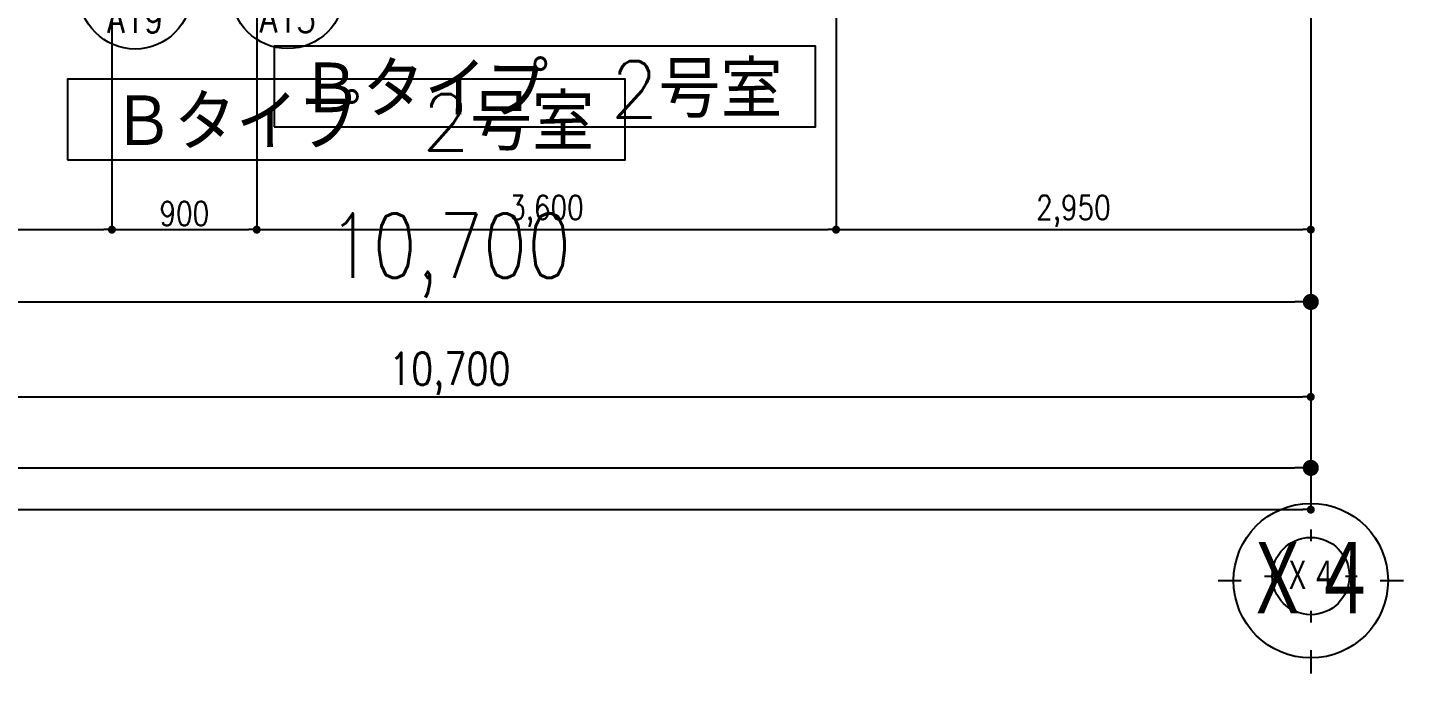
# Model space of a CAD drawing. Header units: millimetres. Extents: x 15495 to 166182, y -39946 to 18307.
# Drawn here: x 48466 to 57017, y -5495 to -1485 of the extents above; entities that cross this region are included whole.
import ezdxf
from ezdxf.enums import TextEntityAlignment as Align

# ---------------------------------------------------------------- set-up
doc = ezdxf.new("R2010")
doc.units = ezdxf.units.MM
doc.header["$LTSCALE"] = 1000
doc.linetypes.add('CENTER', pattern=[2, 1.25, -0.25, 0.25, -0.25])
doc.layers.get('0').update_dxf_attribs({"linetype": 'CONTINUOUS'})
for name, color, linetype in [('SF-DT_ID-100', 13, 'CONTINUOUS'), ('SF-E_DIM-100', 3, 'CONTINUOUS'), ('SF-E_DIM-50', 3, 'CONTINUOUS'), ('SF-E_GRID-100', 1, 'CENTER'), ('SF-E_GRID-50', 1, 'CENTER'), ('SF-E_TEXT-100', 3, 'CONTINUOUS'), ('SF-E_TEXT-50', 3, 'CONTINUOUS')]:
    doc.layers.add(name, color=color, linetype=linetype)
doc.styles.add('DIM', font='romans.shx', dxfattribs={"width": 0.8, "bigfont": 'bigfont.shx'})
doc.styles.add('ROOM', font='romans.shx', dxfattribs={"width": 0.8, "bigfont": 'bigfont.shx'})
doc.styles.get("Standard").update_dxf_attribs({"font": 'txt.shx', "bigfont": 'bigfont.shx'})
doc.dimstyles.new('DIM100_4_3', dxfattribs={"dimscale": 100, "dimtxt": 4, "dimasz": 1, "dimexe": 0, "dimexo": 1, "dimgap": 0.5, "dimtad": 1, "dimdec": 1, "dimdsep": 46, "dimlunit": 6, "dimtxsty": 'DIM', "dimblk1": 'DOT', "dimblk2": 'DOT', "dimsah": 1, "dimcen": 1, "dimclrd": 256, "dimclre": 256, "dimclrt": 256, "dimadec": 0, "dimazin": 0, "dimtfac": 1, "dimtdec": 1, "dimtix": 1, "dimtmove": 2, "dimatfit": 3, "dimldrblk": 'DOT', "dimfxl": 1, "dimtvp": 0.833333, "dimtolj": 1, "dimarcsym": 0})
doc.dimstyles.new('DIM100_5_3', dxfattribs={"dimscale": 100, "dimtxt": 5, "dimasz": 1, "dimexe": 0, "dimexo": 1, "dimgap": 0.5, "dimtad": 1, "dimdec": 1, "dimdsep": 46, "dimlunit": 6, "dimtxsty": 'DIM', "dimblk1": 'DOT', "dimblk2": 'DOT', "dimsah": 1, "dimcen": 1, "dimclrd": 256, "dimclre": 256, "dimclrt": 256, "dimadec": 0, "dimazin": 0, "dimtfac": 1, "dimtdec": 1, "dimtix": 1, "dimtmove": 2, "dimatfit": 3, "dimldrblk": 'DOT', "dimfxl": 1, "dimtvp": 0.833333, "dimtolj": 1, "dimarcsym": 0})
doc.dimstyles.new('DIM50_3_3', dxfattribs={"dimscale": 50, "dimtxt": 3, "dimasz": 1, "dimexe": 0, "dimexo": 1, "dimgap": 0.5, "dimtad": 1, "dimdec": 1, "dimdsep": 46, "dimlunit": 6, "dimtxsty": 'DIM', "dimblk1": 'DOT', "dimblk2": 'DOT', "dimsah": 1, "dimcen": 1, "dimclrd": 256, "dimclre": 256, "dimclrt": 256, "dimadec": 0, "dimazin": 0, "dimtfac": 1, "dimtdec": 1, "dimtix": 1, "dimtmove": 2, "dimatfit": 3, "dimldrblk": 'DOT', "dimfxl": 1, "dimtvp": 0.833333, "dimtolj": 1, "dimarcsym": 0})
doc.dimstyles.new('DIM50_4_3', dxfattribs={"dimscale": 50, "dimtxt": 4, "dimasz": 1, "dimexe": 0, "dimexo": 1, "dimgap": 0.5, "dimtad": 1, "dimdec": 1, "dimdsep": 46, "dimlunit": 6, "dimtxsty": 'DIM', "dimblk1": 'DOT', "dimblk2": 'DOT', "dimsah": 1, "dimcen": 1, "dimclrd": 256, "dimclre": 256, "dimclrt": 256, "dimadec": 0, "dimazin": 0, "dimtfac": 1, "dimtdec": 1, "dimtix": 1, "dimtmove": 2, "dimatfit": 3, "dimldrblk": 'DOT', "dimfxl": 1, "dimtvp": 0.833333, "dimtolj": 1, "dimarcsym": 0})
doc.dimstyles.new('DIM50_5_3', dxfattribs={"dimscale": 50, "dimtxt": 5, "dimasz": 1, "dimexe": 0, "dimexo": 1, "dimgap": 0.5, "dimtad": 1, "dimdec": 1, "dimdsep": 46, "dimlunit": 6, "dimtxsty": 'DIM', "dimblk1": 'DOT', "dimblk2": 'DOT', "dimsah": 1, "dimcen": 1, "dimclrd": 256, "dimclre": 256, "dimclrt": 256, "dimadec": 0, "dimazin": 0, "dimtfac": 1, "dimtdec": 1, "dimtix": 1, "dimtmove": 2, "dimatfit": 3, "dimldrblk": 'DOT', "dimfxl": 1, "dimtvp": 0.833333, "dimtolj": 1, "dimarcsym": 0})

# ---------------------------------------------------------------- blocks, each defined once
blk = doc.blocks.new('DOT')
at = {"color": 0, "linetype": 'ByBlock'}
blk.add_line((-0.5, 0), (-1, 0), dxfattribs=at)
at = {"color": 0, "linetype": 'ByBlock', "const_width": 0.5}
blk.add_lwpolyline([(-0.25, 0, 1), (0.25, 0, 1)], format="xyb", close=True, dxfattribs=at)
blk = doc.blocks.new('*D438')
at = {"layer": 'SF-E_DIM-100', "lineweight": -2}
for p, q in [((30040.7, -1838.6), (30040.7, -4218.9)), ((56440.7, -1838.6), (56440.7, -4218.9)), ((30140.7, -4218.9), (56340.7, -4218.9))]:
    blk.add_line(p, q, dxfattribs=at)
at = {"layer": 'SF-E_DIM-100', "lineweight": -2, "xscale": 100, "yscale": 100, "zscale": 100, "rotation": 180}
blk.add_blockref('DOT', (30040.7, -4218.9), dxfattribs=at)
at = {"layer": 'SF-E_DIM-100', "lineweight": -2, "xscale": 100, "yscale": 100, "zscale": 100}
blk.add_blockref('DOT', (56440.7, -4218.9), dxfattribs=at)
at = {"layer": 'SF-E_DIM-100', "insert": (43240.7, -3871.2), "char_height": 500, "attachment_point": 5, "style": 'DIM'}
blk.add_mtext('\\A1;26,400', dxfattribs=at)
blk = doc.blocks.new('_DOT')
at = {"color": 0, "linetype": 'ByBlock'}
blk.add_line((-0.5, 0), (-1, 0), dxfattribs=at)
at = {"color": 0, "linetype": 'ByBlock', "const_width": 0.5}
blk.add_lwpolyline([(-0.25, 0, 1), (0.25, 0, 1)], format="xyb", close=True, dxfattribs=at)
blk = doc.blocks.new('TATEGU-KIGOU')
at = {"color": 2}
blk.add_line((350, 0), (-350, 0), dxfattribs=at)
blk.add_circle((0, 0), 350, dxfattribs=at)
at = {"color": 2, "style": 'ROOM', "width": 0.8}
for tag, p in [('建具種別', (0, 51.6)), ('建具番号', (0, -250.1))]:
    blk.add_attdef(tag, text='', height=175, dxfattribs=at).set_placement(p, align=Align.CENTER)
at = {"flags": 1}
for tag, p in [('内法寸法（W）', (-414, -713.8)), ('内法寸法（H）', (-414, -1063.8)), ('階', (-373.6, -1414.3)), ('部屋名', (-373.6, -1786.8)), ('メーカー名', (-373.6, -2148.9)), ('値段', (-373.6, -2498.9)), ('重量', (-373.6, -2848.9)), ('建具形状', (-373.6, -3199)), ('開閉方式', (-373.6, -3549)), ('取付場所', (-373.6, -3899)), ('見込', (-373.6, -4296.3)), ('扉厚', (-373.6, -4646.3)), ('仕上', (-373.6, -4996.3)), ('ガラス', (-373.6, -5346.3)), ('建具金物', (-373.6, -5696.3)), ('枠形状', (-373.6, -6046.3)), ('沓摺形状', (-373.6, -6396.3)), ('特記事項', (-373.6, -6746.3)), ('防火性能', (-373.6, -7096.3))]:
    blk.add_attdef(tag, p, '', height=175, dxfattribs=at)
blk = doc.blocks.new('*D219')
at = {"layer": 'SF-E_DIM-100', "lineweight": -2}
for p, q in [((45740.7, -1838.6), (45740.7, -3188.5)), ((56440.7, -1838.6), (56440.7, -3188.5)), ((45840.7, -3188.5), (56340.7, -3188.5))]:
    blk.add_line(p, q, dxfattribs=at)
at = {"layer": 'SF-E_DIM-100', "lineweight": -2, "xscale": 100, "yscale": 100, "zscale": 100, "rotation": 180}
blk.add_blockref('DOT', (45740.7, -3188.5), dxfattribs=at)
at = {"layer": 'SF-E_DIM-100', "lineweight": -2, "xscale": 100, "yscale": 100, "zscale": 100}
blk.add_blockref('DOT', (56440.7, -3188.5), dxfattribs=at)
at = {"layer": 'SF-E_DIM-100', "insert": (51090.7, -2900.4), "char_height": 400, "attachment_point": 5, "style": 'DIM'}
blk.add_mtext('\\A1;10,700', dxfattribs=at)
blk = doc.blocks.new('*D439')
at = {"layer": 'SF-E_DIM-50', "lineweight": -2}
for p, q in [((30040.7, -3128), (30040.7, -4478)), ((56440.7, -3128), (56440.7, -4478)), ((30090.7, -4478), (56390.7, -4478))]:
    blk.add_line(p, q, dxfattribs=at)
at = {"layer": 'SF-E_DIM-50', "lineweight": -2, "xscale": 50, "yscale": 50, "zscale": 50, "rotation": 180}
blk.add_blockref('DOT', (30040.7, -4478), dxfattribs=at)
at = {"layer": 'SF-E_DIM-50', "lineweight": -2, "xscale": 50, "yscale": 50, "zscale": 50}
blk.add_blockref('DOT', (56440.7, -4478), dxfattribs=at)
at = {"layer": 'SF-E_DIM-50', "insert": (43240.7, -4304.2), "char_height": 250, "attachment_point": 5, "style": 'DIM'}
blk.add_mtext('\\A1;26,400', dxfattribs=at)
blk = doc.blocks.new('*D227')
at = {"layer": 'SF-E_DIM-50', "lineweight": -2}
for p, q in [((48990.7, -719.5), (48990.7, -2739.8)), ((49890.7, -719.5), (49890.7, -2739.8)), ((49040.7, -2739.8), (49840.7, -2739.8))]:
    blk.add_line(p, q, dxfattribs=at)
at = {"layer": 'SF-E_DIM-50', "lineweight": -2, "xscale": 50, "yscale": 50, "zscale": 50, "rotation": 180}
blk.add_blockref('DOT', (48990.7, -2739.8), dxfattribs=at)
at = {"layer": 'SF-E_DIM-50', "lineweight": -2, "xscale": 50, "yscale": 50, "zscale": 50}
blk.add_blockref('DOT', (49890.7, -2739.8), dxfattribs=at)
at = {"layer": 'SF-E_DIM-50', "insert": (49440.7, -2639.8), "char_height": 150, "attachment_point": 5, "style": 'DIM'}
blk.add_mtext('\\A1;900', dxfattribs=at)
blk = doc.blocks.new('*D226')
at = {"layer": 'SF-E_DIM-50', "lineweight": -2}
for p, q in [((49890.7, -719.5), (49890.7, -2739.8)), ((53490.7, -719.5), (53490.7, -2739.8)), ((49940.7, -2739.8), (53440.7, -2739.8))]:
    blk.add_line(p, q, dxfattribs=at)
at = {"layer": 'SF-E_DIM-50', "lineweight": -2, "xscale": 50, "yscale": 50, "zscale": 50, "rotation": 180}
blk.add_blockref('DOT', (49890.7, -2739.8), dxfattribs=at)
at = {"layer": 'SF-E_DIM-50', "lineweight": -2, "xscale": 50, "yscale": 50, "zscale": 50}
blk.add_blockref('DOT', (53490.7, -2739.8), dxfattribs=at)
at = {"layer": 'SF-E_DIM-50', "insert": (51690.7, -2625.5), "char_height": 150, "attachment_point": 5, "style": 'DIM'}
blk.add_mtext('\\A1;3,600', dxfattribs=at)
blk = doc.blocks.new('*D222')
at = {"layer": 'SF-E_DIM-50', "lineweight": -2}
for p, q in [((48990.7, -719.5), (48990.7, -2739.8)), ((45740.7, -2724.8), (45740.7, -2739.8)), ((45790.7, -2739.8), (48940.7, -2739.8))]:
    blk.add_line(p, q, dxfattribs=at)
at = {"layer": 'SF-E_DIM-50', "lineweight": -2, "xscale": 50, "yscale": 50, "zscale": 50, "rotation": 180}
blk.add_blockref('DOT', (45740.7, -2739.8), dxfattribs=at)
at = {"layer": 'SF-E_DIM-50', "lineweight": -2, "xscale": 50, "yscale": 50, "zscale": 50}
blk.add_blockref('DOT', (48990.7, -2739.8), dxfattribs=at)
at = {"layer": 'SF-E_DIM-50', "insert": (47365.7, -2625.5), "char_height": 150, "attachment_point": 5, "style": 'DIM'}
blk.add_mtext('\\A1;3,250', dxfattribs=at)
blk = doc.blocks.new('*D221')
at = {"layer": 'SF-E_DIM-50', "lineweight": -2}
for p, q in [((53490.7, -719.5), (53490.7, -2739.8)), ((53540.7, -2739.8), (56390.7, -2739.8)), ((56440.7, -2751.5), (56440.7, -2739.8))]:
    blk.add_line(p, q, dxfattribs=at)
at = {"layer": 'SF-E_DIM-50', "lineweight": -2, "xscale": 50, "yscale": 50, "zscale": 50, "rotation": 180}
blk.add_blockref('DOT', (53490.7, -2739.8), dxfattribs=at)
at = {"layer": 'SF-E_DIM-50', "lineweight": -2, "xscale": 50, "yscale": 50, "zscale": 50}
blk.add_blockref('DOT', (56440.7, -2739.8), dxfattribs=at)
at = {"layer": 'SF-E_DIM-50', "insert": (54965.7, -2625.5), "char_height": 150, "attachment_point": 5, "style": 'DIM'}
blk.add_mtext('\\A1;2,950', dxfattribs=at)
blk = doc.blocks.new('*D220')
at = {"layer": 'SF-E_DIM-50', "lineweight": -2}
for p, q in [((45740.7, -3128), (45740.7, -3778)), ((56440.7, -3128), (56440.7, -3778)), ((45790.7, -3778), (56390.7, -3778))]:
    blk.add_line(p, q, dxfattribs=at)
at = {"layer": 'SF-E_DIM-50', "lineweight": -2, "xscale": 50, "yscale": 50, "zscale": 50, "rotation": 180}
blk.add_blockref('DOT', (45740.7, -3778), dxfattribs=at)
at = {"layer": 'SF-E_DIM-50', "lineweight": -2, "xscale": 50, "yscale": 50, "zscale": 50}
blk.add_blockref('DOT', (56440.7, -3778), dxfattribs=at)
at = {"layer": 'SF-E_DIM-50', "insert": (51090.7, -3633.9), "char_height": 200, "attachment_point": 5, "style": 'DIM'}
blk.add_mtext('\\A1;10,700', dxfattribs=at)
blk = doc.blocks.new('SF-BLOCK_100')
at = {"layer": 'SF-E_GRID-100'}
blk.add_line((26400, 17100), (26400, -4149.87), dxfattribs=at)
at = {"layer": 'SF-E_GRID-100', "color": 3, "linetype": 'Continuous'}
for p, q in [((26400, -4273.87), (26400, -4417.87)), ((25824, -4849.87), (25968, -4849.87)), ((26832, -4849.87), (26976, -4849.87)), ((26400, -5281.87), (26400, -5425.87))]:
    blk.add_line(p, q, dxfattribs=at)
blk.add_circle((26400, -4849.87), 480, dxfattribs=at)
at = {"layer": 'SF-E_TEXT-100'}
blk.add_lwpolyline([(18674.97, -2236.46), (22139.38, -2236.46), (22139.38, -1736.46), (18674.97, -1736.46)], close=True, dxfattribs=at)
at = {"layer": 'SF-DT_ID-100'}
for p, values in [((19094.53, -1200), {'建具種別': 'WD', '建具番号': 'A19'}), ((20042.22, -1196.78), {'建具種別': 'WD', '建具番号': 'A15'})]:
    blk.add_blockref('TATEGU-KIGOU', p, dxfattribs=at).add_auto_attribs(values)
at = {"layer": 'SF-E_GRID-100', "color": 3, "linetype": 'Continuous', "width": 0.75}
blk.add_text('Ｘ４', height=500, dxfattribs=at).set_placement((26400, -4849.87), align=Align.MIDDLE)
at = {"layer": 'SF-E_TEXT-100'}
blk.add_text('Ｂタイプ\u30002号室', height=350, dxfattribs=at).set_placement((20448.62, -1986.46), align=Align.MIDDLE)
at = {"layer": 'SF-E_DIM-100'}
for base, p1, dimstyle, picture, middle in [((26400, -4149.87), (0, -1669.6), 'DIM100_5_3', '*D438', (13200, -3802.25)), ((26400, -3119.46), (15700, -1669.6), 'DIM100_4_3', '*D219', (21050, -2831.37))]:
    dim = blk.add_linear_dim(base=base, p1=p1, p2=(26400, -1669.6), dimstyle=dimstyle, dxfattribs=at)
    dim.commit()
    dim.dimension.update_dxf_attribs({"geometry": picture, "text_midpoint": middle, "insert": (-30040.71, 69)})
blk = doc.blocks.new('SF-BLOCK_50')
at = {"layer": 'SF-E_GRID-50'}
blk.add_line((26400, 17100), (26400, -4408.96), dxfattribs=at)
at = {"layer": 'SF-E_GRID-50', "color": 3, "linetype": 'Continuous'}
for p, q in [((26400, -4532.96), (26400, -4604.96)), ((26112, -4820.96), (26184, -4820.96)), ((26616, -4820.96), (26688, -4820.96)), ((26400, -5036.96), (26400, -5108.96))]:
    blk.add_line(p, q, dxfattribs=at)
blk.add_circle((26400, -4820.96), 240, dxfattribs=at)
at = {"layer": 'SF-E_TEXT-50'}
blk.add_lwpolyline([(19957.9, -2032.65), (23321.39, -2032.65), (23321.39, -1532.65), (19957.9, -1532.65)], close=True, dxfattribs=at)
at = {"layer": 'SF-E_GRID-50', "color": 3, "linetype": 'Continuous', "width": 0.75}
blk.add_text('Ｘ４', height=200, dxfattribs=at).set_placement((26400, -4820.96), align=Align.MIDDLE)
at = {"layer": 'SF-E_TEXT-50'}
blk.add_text('Ｂタイプ\u30002号室', height=350, dxfattribs=at).set_placement((21619.59, -1782.65), align=Align.MIDDLE)
at = {"layer": 'SF-E_DIM-50'}
for base, p1, p2, dimstyle, picture, middle in [((18950, -2670.81), (15700, -2705.79), (18950, -600.48), 'DIM50_3_3', '*D222', (17325, -2556.52)), ((19850, -2670.81), (18950, -600.48), (19850, -600.48), 'DIM50_3_3', '*D227', (19400, -2570.81)), ((23450, -2670.81), (19850, -600.48), (23450, -600.48), 'DIM50_3_3', '*D226', (21650, -2556.52)), ((26400, -2670.81), (23450, -600.48), (26400, -2732.46), 'DIM50_3_3', '*D221', (24925, -2556.52)), ((26400, -4408.96), (0, -3008.96), (26400, -3008.96), 'DIM50_5_3', '*D439', (13200, -4235.15)), ((26400, -3708.96), (15700, -3008.96), (26400, -3008.96), 'DIM50_4_3', '*D220', (21050, -3564.91))]:
    dim = blk.add_linear_dim(base=base, p1=p1, p2=p2, dimstyle=dimstyle, dxfattribs=at)
    dim.commit()
    dim.dimension.update_dxf_attribs({"geometry": picture, "text_midpoint": middle, "insert": (-30040.71, 69)})

msp = doc.modelspace()

# ---------------------------------------------------------------- block references
for name in ['SF-BLOCK_100', 'SF-BLOCK_50']:
    msp.add_blockref(name, (30040.7, -69))

doc.saveas('drawing.dxf')
